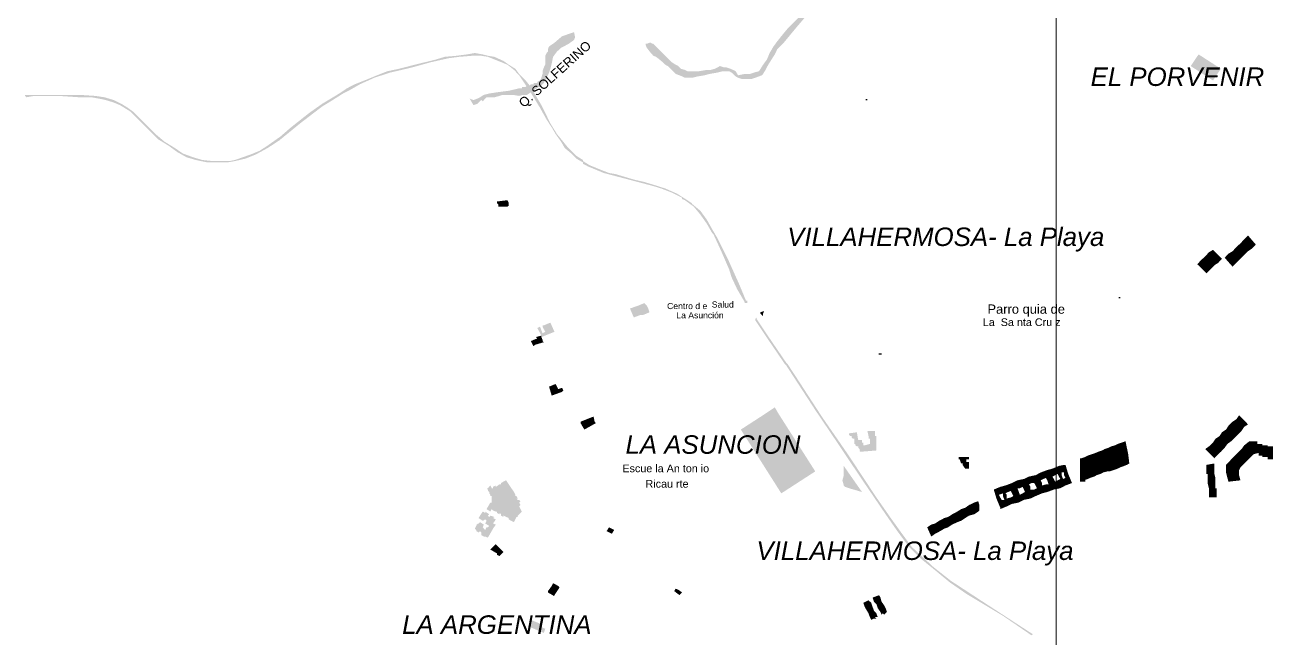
# Model space of a CAD drawing. Header units: millimetres. Extents: x -3588 to 75209, y -3737 to 38254.
# Drawn here: x 26777 to 28074, y 3999 to 4636 of the extents above; entities that cross this region are included whole.
import ezdxf

# ---------------------------------------------------------------- set-up
doc = ezdxf.new("R2010")
doc.units = ezdxf.units.MM
for name, color, linetype in [('H', 250, 'Continuous'), ('P', 253, 'Continuous'), ('T', 7, 'Continuous')]:
    doc.layers.add(name, color=color, linetype=linetype)

msp = doc.modelspace()

# ---------------------------------------------------------------- hatches: boundary and pattern name
at = {"layer": 'H', "linetype": 'Continuous'}
for points in [[(27844.298, 4964.743), (27844.298, 4956.565), (27840.345, 4952.612), (27836.104, 4948.659), (27832.151, 4945.826), (27830.743, 4941.889), (27828.198, 4940.465), (27826.79, 4937.648), (27822.565, 4933.695), (27820.021, 4928.334), (27817.188, 4925.501), (27815.78, 4922.685), (27814.659, 4920.14), (27811.827, 4917.323), (27810.418, 4914.779), (27807.874, 4913.371), (27807.874, 4911.962), (27806.465, 4910.554), (27805.057, 4909.13), (27802.24, 4908.009), (27801.104, 4906.601), (27796.863, 4903.768), (27794.335, 4901.24), (27791.502, 4896.999), (27791.502, 4895.59), (27790.094, 4894.454), (27790.094, 4891.638), (27788.685, 4887.685), (27788.685, 4886.276), (27787.549, 4883.444), (27787.549, 4880.915), (27787.549, 4879.491), (27787.549, 4875.266), (27787.549, 4872.721), (27787.549, 4869.904), (27788.685, 4868.48), (27790.094, 4864.527), (27790.094, 4861.711), (27794.335, 4856.349), (27795.455, 4852.396), (27796.863, 4850.988), (27798.287, 4849.58), (27798.287, 4848.155), (27799.696, 4847.035), (27799.696, 4842.794), (27799.696, 4838.841), (27799.696, 4836.025), (27799.696, 4833.48), (27799.696, 4829.255), (27799.696, 4825.302), (27798.287, 4823.878), (27796.863, 4821.061), (27794.335, 4818.517), (27792.91, 4817.108), (27790.094, 4817.108), (27788.685, 4815.7), (27783.324, 4813.155), (27781.916, 4811.747), (27779.371, 4810.339), (27776.538, 4808.93), (27772.586, 4808.93), (27757.638, 4804.977), (27752.261, 4802.145), (27748.036, 4800.736), (27744.083, 4799.616), (27740.13, 4796.784), (27735.889, 4795.375), (27730.528, 4791.422), (27726.575, 4788.606), (27722.35, 4784.653), (27716.989, 4779.291), (27713.036, 4773.642), (27710.203, 4771.098), (27706.25, 4768.281), (27703.433, 4765.736), (27699.481, 4762.904), (27695.24, 4760.087), (27691.287, 4758.967), (27687.062, 4756.134), (27684.517, 4754.726), (27683.109, 4753.317), (27681.7, 4752.181), (27681.7, 4750.773), (27680.292, 4749.365), (27680.292, 4747.956), (27679.156, 4746.532), (27676.339, 4745.412), (27674.915, 4745.412), (27674.915, 4744.003), (27672.386, 4742.579), (27670.962, 4741.171), (27668.145, 4738.642), (27665.601, 4735.809), (27664.192, 4732.993), (27662.784, 4732.993), (27659.967, 4731.856), (27656.014, 4729.04), (27653.182, 4727.631), (27649.229, 4725.087), (27647.821, 4725.087), (27647.821, 4723.679), (27646.412, 4722.254), (27646.412, 4720.846), (27646.412, 4718.317), (27645.276, 4714.076), (27645.276, 4710.123), (27645.276, 4705.882), (27645.276, 4704.762), (27645.276, 4703.354), (27643.868, 4701.93), (27642.459, 4699.113), (27641.051, 4697.993), (27638.506, 4696.568), (27635.69, 4696.568), (27634.265, 4696.568), (27628.904, 4696.568), (27626.088, 4696.568), (27623.543, 4697.993), (27622.135, 4697.993), (27620.726, 4699.113), (27619.318, 4700.521), (27619.318, 4701.93), (27618.182, 4705.882), (27616.773, 4711.532), (27616.773, 4714.076), (27615.365, 4716.893), (27613.941, 4722.254), (27611.412, 4726.207), (27609.988, 4727.631), (27609.988, 4729.04), (27608.579, 4729.04), (27604.627, 4730.448), (27601.81, 4730.448), (27600.402, 4730.448), (27598.993, 4729.04), (27597.857, 4727.631), (27596.449, 4726.207), (27595.04, 4725.087), (27593.616, 4723.679), (27592.208, 4719.438), (27591.087, 4716.893), (27588.255, 4711.532), (27585.438, 4705.882), (27584.302, 4700.521), (27582.894, 4696.568), (27582.894, 4695.16), (27584.302, 4693.752), (27584.302, 4692.343), (27585.438, 4691.207), (27586.846, 4689.799), (27589.663, 4688.39), (27593.616, 4685.558), (27597.857, 4683.029), (27600.402, 4680.196), (27601.81, 4677.668), (27603.218, 4676.244), (27603.218, 4673.427), (27603.218, 4672.019), (27603.218, 4669.474), (27603.218, 4668.066), (27603.218, 4665.233), (27600.402, 4662.704), (27597.857, 4657.343), (27595.04, 4653.102), (27586.846, 4643.788), (27578.669, 4634.186), (27571.883, 4626.008), (27565.113, 4617.814), (27558.344, 4611.044), (27557.208, 4608.5), (27555.799, 4605.683), (27549.014, 4594.945), (27546.197, 4589.583), (27543.652, 4585.358), (27542.244, 4583.934), (27539.427, 4582.814), (27535.475, 4581.406), (27531.234, 4579.981), (27528.689, 4579.981), (27527.281, 4579.981), (27524.464, 4579.981), (27523.328, 4579.981), (27521.919, 4579.981), (27517.694, 4581.406), (27515.15, 4582.814), (27510.909, 4586.767), (27508.364, 4588.175), (27505.548, 4588.175), (27504.139, 4588.175), (27501.595, 4588.175), (27496.233, 4586.767), (27488.04, 4585.358), (27482.678, 4583.934), (27475.909, 4582.814), (27470.259, 4581.406), (27464.898, 4581.406), (27462.354, 4581.406), (27459.537, 4582.814), (27456.72, 4583.934), (27452.767, 4585.358), (27449.935, 4588.175), (27447.39, 4590.72), (27444.573, 4593.536), (27442.029, 4594.945), (27437.804, 4598.898), (27432.443, 4603.139), (27429.61, 4604.259), (27427.065, 4607.092), (27422.84, 4612.453), (27421.704, 4615.269), (27421.704, 4616.694), (27422.84, 4616.694), (27425.657, 4617.814), (27427.065, 4617.814), (27428.49, 4616.694), (27429.61, 4616.694), (27431.018, 4615.269), (27433.851, 4612.453), (27437.804, 4608.5), (27442.029, 4604.259), (27444.573, 4601.73), (27448.814, 4597.489), (27452.767, 4594.945), (27455.584, 4593.536), (27458.129, 4590.72), (27462.354, 4589.583), (27464.898, 4588.175), (27467.715, 4588.175), (27471.668, 4588.175), (27477.045, 4588.175), (27485.223, 4589.583), (27489.464, 4589.583), (27493.417, 4590.72), (27496.233, 4592.128), (27498.778, 4593.536), (27503.003, 4592.128), (27505.548, 4592.128), (27509.789, 4590.72), (27512.317, 4589.583), (27515.15, 4588.175), (27517.694, 4583.934), (27524.464, 4585.358), (27530.113, 4585.358), (27534.066, 4586.767), (27539.427, 4588.175), (27543.652, 4594.945), (27547.605, 4600.306), (27550.438, 4607.092), (27554.391, 4613.861), (27558.344, 4619.222), (27562.569, 4624.584), (27569.338, 4632.777), (27584.302, 4647.741), (27589.663, 4654.511), (27592.208, 4659.872), (27593.616, 4661.28), (27595.04, 4664.113), (27595.04, 4666.657), (27596.449, 4669.474), (27596.449, 4672.019), (27595.04, 4674.835), (27593.616, 4676.244), (27592.208, 4678.788), (27589.663, 4681.605), (27585.438, 4684.437), (27581.485, 4686.982), (27578.669, 4688.39), (27578.669, 4689.799), (27577.532, 4691.207), (27577.532, 4693.752), (27577.532, 4697.993), (27577.532, 4701.93), (27580.077, 4708.715), (27582.894, 4712.668), (27585.438, 4716.893), (27586.846, 4720.846), (27589.663, 4726.207), (27592.208, 4729.04), (27593.616, 4730.448), (27595.04, 4731.856), (27596.449, 4732.993), (27597.857, 4732.993), (27600.402, 4734.401), (27603.218, 4734.401), (27607.171, 4734.401), (27611.412, 4732.993), (27612.532, 4732.993), (27613.941, 4730.448), (27615.365, 4727.631), (27618.182, 4725.087), (27620.726, 4716.893), (27623.543, 4712.668), (27623.543, 4708.715), (27624.951, 4707.307), (27624.951, 4704.762), (27626.088, 4703.354), (27626.088, 4701.93), (27628.904, 4700.521), (27630.313, 4699.113), (27631.737, 4699.113), (27632.857, 4699.113), (27635.69, 4700.521), (27638.506, 4701.93), (27639.643, 4703.354), (27641.051, 4704.762), (27642.459, 4705.882), (27642.459, 4708.715), (27642.459, 4710.123), (27642.459, 4712.668), (27642.459, 4715.485), (27642.459, 4719.438), (27643.868, 4722.254), (27645.276, 4723.679), (27645.276, 4725.087), (27647.821, 4727.631), (27650.637, 4729.04), (27653.182, 4730.448), (27654.59, 4731.856), (27657.423, 4732.993), (27659.967, 4734.401), (27662.784, 4737.218), (27664.192, 4738.642), (27666.737, 4741.171), (27668.145, 4744.003), (27670.962, 4745.412), (27672.386, 4746.532), (27674.915, 4749.365), (27674.915, 4752.181), (27676.339, 4752.181), (27677.748, 4753.317), (27679.156, 4753.317), (27681.7, 4756.134), (27683.109, 4757.542), (27684.517, 4758.967), (27685.925, 4760.087), (27687.062, 4760.087), (27688.47, 4761.495), (27691.287, 4764.328), (27692.711, 4765.736), (27695.24, 4766.857), (27700.617, 4769.689), (27703.433, 4772.506), (27707.386, 4776.459), (27714.156, 4784.653), (27716.989, 4787.181), (27720.942, 4791.422), (27725.167, 4793.967), (27727.711, 4796.784), (27733.36, 4800.736), (27737.313, 4802.145), (27741.266, 4804.977), (27746.9, 4807.506), (27752.261, 4808.93), (27761.591, 4811.747), (27771.177, 4814.292), (27776.538, 4815.7), (27777.963, 4815.7), (27779.371, 4817.108), (27783.324, 4819.941), (27784.732, 4819.941), (27786.141, 4819.941), (27790.094, 4821.061), (27791.502, 4821.061), (27792.91, 4821.061), (27792.91, 4822.469), (27792.91, 4825.302), (27794.335, 4829.255), (27795.455, 4830.663), (27796.863, 4833.48), (27795.455, 4840.266), (27794.335, 4845.627), (27792.91, 4848.155), (27791.502, 4852.396), (27790.094, 4854.941), (27787.549, 4857.758), (27786.141, 4860.59), (27783.324, 4868.48), (27783.324, 4869.904), (27783.324, 4872.721), (27783.324, 4875.266), (27783.324, 4879.491), (27783.324, 4882.035), (27783.324, 4884.852), (27784.732, 4887.685), (27784.732, 4890.229), (27786.141, 4893.046), (27787.549, 4894.454), (27787.549, 4895.59), (27788.685, 4896.999), (27790.094, 4899.815), (27792.91, 4903.768), (27795.455, 4906.601), (27796.863, 4908.009), (27799.696, 4909.13), (27801.104, 4910.554), (27802.24, 4911.962), (27803.649, 4911.962), (27805.057, 4913.371), (27806.465, 4914.779), (27809.01, 4917.323), (27809.01, 4918.732), (27810.418, 4920.14), (27811.827, 4921.564), (27813.235, 4924.093), (27813.235, 4925.501), (27814.659, 4926.926), (27815.78, 4928.334), (27815.78, 4929.454), (27815.78, 4932.287), (27817.188, 4933.695), (27818.612, 4935.104), (27820.021, 4937.648), (27821.429, 4940.465), (27822.565, 4941.889), (27821.429, 4943.009), (27821.429, 4944.418), (27822.565, 4945.826), (27823.973, 4947.25), (27825.382, 4949.779), (27826.79, 4949.779), (27828.198, 4951.203), (27829.335, 4952.612), (27832.151, 4955.428), (27834.984, 4957.973), (27838.937, 4960.79), (27840.345, 4962.214), (27844.298, 4964.743), (27844.298, 4964.743)], [(27347.191, 4628.825), (27348.311, 4623.463), (27347.191, 4620.631), (27341.542, 4616.694), (27338.997, 4615.269), (27333.636, 4612.453), (27329.395, 4608.5), (27325.442, 4603.139), (27324.033, 4596.369), (27322.625, 4590.72), (27321.217, 4586.767), (27320.081, 4583.934), (27318.672, 4581.406), (27317.264, 4578.573), (27315.856, 4576.044), (27313.311, 4573.212), (27311.903, 4571.803), (27310.494, 4571.803), (27298.348, 4563.609), (27295.531, 4563.609), (27294.123, 4563.609), (27290.17, 4562.489), (27283.384, 4563.609), (27279.431, 4563.609), (27275.206, 4563.609), (27272.662, 4563.609), (27269.845, 4562.489), (27264.468, 4561.081), (27260.243, 4561.081), (27256.29, 4561.081), (27254.881, 4559.657), (27252.337, 4556.84), (27250.929, 4558.248), (27248.096, 4555.72), (27246.688, 4554.295), (27242.735, 4552.887), (27238.782, 4559.657), (27242.735, 4558.248), (27246.688, 4559.657), (27249.52, 4561.081), (27253.473, 4563.609), (27259.106, 4565.034), (27268.421, 4566.442), (27279.431, 4567.85), (27290.17, 4570.395), (27291.578, 4570.395), (27292.986, 4570.395), (27292.986, 4571.803), (27294.123, 4571.803), (27295.531, 4571.803), (27296.939, 4571.803), (27298.348, 4573.212), (27299.756, 4573.212), (27300.892, 4573.212), (27302.3, 4574.62), (27303.709, 4574.62), (27305.117, 4574.62), (27305.117, 4576.044), (27306.541, 4576.044), (27307.662, 4576.044), (27309.07, 4576.044), (27309.07, 4577.165), (27311.903, 4578.573), (27313.311, 4581.406), (27314.447, 4585.358), (27314.447, 4588.175), (27315.856, 4592.128), (27317.264, 4594.945), (27317.264, 4600.306), (27317.264, 4604.259), (27318.672, 4607.092), (27320.081, 4608.5), (27320.081, 4611.044), (27321.217, 4613.861), (27326.866, 4617.814), (27334.772, 4624.584), (27338.997, 4626.008), (27347.191, 4628.825), (27347.191, 4628.825)], [(26795.591, 4562.489), (26786.005, 4562.489), (26778.099, 4561.081), (26776.674, 4562.489), (26776.674, 4563.609), (26778.099, 4563.609), (26784.868, 4563.609), (26794.183, 4563.609), (26811.963, 4563.609), (26833.424, 4563.609), (26849.795, 4562.489), (26859.398, 4561.081), (26868.712, 4558.248), (26876.89, 4554.295), (26883.675, 4550.07), (26889.037, 4546.117), (26897.214, 4537.923), (26912.178, 4522.96), (26921.492, 4515.07), (26932.503, 4508.285), (26940.697, 4502.635), (26951.419, 4498.682), (26961.021, 4495.866), (26971.744, 4494.745), (26979.922, 4494.745), (26989.252, 4494.745), (26994.885, 4495.866), (27002.791, 4498.682), (27010.985, 4501.515), (27020.571, 4505.468), (27028.765, 4510.829), (27042.32, 4520.431), (27053.043, 4529.746), (27071.959, 4544.709), (27085.498, 4554.295), (27103.294, 4565.034), (27111.2, 4570.395), (27119.378, 4574.62), (27132.933, 4579.981), (27142.519, 4583.934), (27153.258, 4588.175), (27165.389, 4590.72), (27181.76, 4594.945), (27203.494, 4600.306), (27212.824, 4603.139), (27225.243, 4604.259), (27235.965, 4605.683), (27244.143, 4607.092), (27252.337, 4605.683), (27257.698, 4604.259), (27264.468, 4603.139), (27273.798, 4598.898), (27279.431, 4594.945), (27286.217, 4590.72), (27290.17, 4585.358), (27296.939, 4578.573), (27302.3, 4571.803), (27307.662, 4562.489), (27313.311, 4552.887), (27322.625, 4533.971), (27329.395, 4522.96), (27340.405, 4509.421), (27344.358, 4505.468), (27349.719, 4500.107), (27356.505, 4495.866), (27356.505, 4494.745), (27363.275, 4490.504), (27372.877, 4486.552), (27383.599, 4482.311), (27390.369, 4481.19), (27409.285, 4475.541), (27420.296, 4472.996), (27429.61, 4470.18), (27442.029, 4466.227), (27454.176, 4460.866), (27464.898, 4454.096), (27469.139, 4451.263), (27470.259, 4449.855), (27478.453, 4443.085), (27485.223, 4433.771), (27490.584, 4424.169), (27496.233, 4414.567), (27506.956, 4393.122), (27519.103, 4366.012), (27525.872, 4349.64), (27527.281, 4349.64), (27527.281, 4348.231), (27527.281, 4347.095), (27525.872, 4347.095), (27524.464, 4347.095), (27524.464, 4348.231), (27516.558, 4361.787), (27510.909, 4373.917), (27508.364, 4382.111), (27500.186, 4401.012), (27491.992, 4418.808), (27490.584, 4420.216), (27485.223, 4429.53), (27478.453, 4439.133), (27471.668, 4447.31), (27462.354, 4454.096), (27459.537, 4455.216), (27459.537, 4456.625), (27448.814, 4461.986), (27437.804, 4466.227), (27429.61, 4468.771), (27424.249, 4470.18), (27408.165, 4474.421), (27378.238, 4482.311), (27364.683, 4487.96), (27361.866, 4489.096), (27356.505, 4491.913), (27356.505, 4493.321), (27349.719, 4497.274), (27344.358, 4502.635), (27337.589, 4508.285), (27333.636, 4515.07), (27327.986, 4522.96), (27324.033, 4529.746), (27318.672, 4537.923), (27311.903, 4550.07), (27303.709, 4563.609), (27295.531, 4576.044), (27290.17, 4583.934), (27284.792, 4589.583), (27278.023, 4594.945), (27268.421, 4598.898), (27257.698, 4603.139), (27250.929, 4604.259), (27241.326, 4604.259), (27227.771, 4603.139), (27217.049, 4601.73), (27198.132, 4597.489), (27178.944, 4592.128), (27168.221, 4589.583), (27156.075, 4586.767), (27139.703, 4581.406), (27124.739, 4574.62), (27115.425, 4569.259), (27107.247, 4565.034), (27096.509, 4558.248), (27085.498, 4551.479), (27074.776, 4543.285), (27062.645, 4533.971), (27040.896, 4516.19), (27028.765, 4508.285), (27016.346, 4501.515), (27005.624, 4497.274), (26994.885, 4494.745), (26986.707, 4493.321), (26977.105, 4493.321), (26966.382, 4493.321), (26954.236, 4495.866), (26944.649, 4498.682), (26935.047, 4504.06), (26925.733, 4510.829), (26914.723, 4517.599), (26904, 4528.609), (26895.806, 4536.515), (26886.492, 4546.117), (26875.481, 4552.887), (26868.712, 4555.72), (26860.518, 4558.248), (26853.748, 4559.657), (26845.843, 4561.081), (26833.424, 4561.081), (26811.963, 4562.489), (26795.591, 4562.489), (26795.591, 4562.489)], [(28011.121, 4578.573), (27987.98, 4593.536), (27996.157, 4605.683), (28019.315, 4590.72), (28011.121, 4578.573), (28011.121, 4578.573)], [(27279.431, 4451.263), (27279.431, 4448.447), (27278.023, 4447.31), (27268.421, 4447.31), (27268.421, 4449.855), (27267.012, 4451.263), (27267.012, 4452.672), (27278.023, 4454.096), (27279.431, 4451.263), (27279.431, 4451.263)], [(28051.77, 4403.844), (28047.545, 4401.012), (28039.639, 4409.206), (28043.592, 4413.447), (28051.77, 4403.844), (28051.77, 4403.844)], [(28055.723, 4407.797), (28051.77, 4403.844), (28043.592, 4413.447), (28047.545, 4417.384), (28055.723, 4407.797), (28055.723, 4407.797)], [(28016.482, 4388.881), (28012.545, 4386.336), (28002.943, 4395.65), (28006.896, 4399.891), (28016.482, 4388.881), (28016.482, 4388.881)], [(28016.482, 4388.881), (28006.896, 4399.891), (28011.121, 4402.436), (28020.435, 4393.122), (28016.482, 4388.881), (28016.482, 4388.881)], [(28035.399, 4388.881), (28031.446, 4384.928), (28023.268, 4394.242), (28027.221, 4398.483), (28035.399, 4388.881), (28035.399, 4388.881)], [(28039.639, 4393.122), (28035.399, 4388.881), (28027.221, 4398.483), (28031.446, 4401.012), (28039.639, 4393.122), (28039.639, 4393.122)], [(28043.592, 4397.059), (28039.639, 4393.122), (28031.446, 4401.012), (28035.399, 4405.253), (28043.592, 4397.059), (28043.592, 4397.059)], [(28047.545, 4401.012), (28043.592, 4397.059), (28035.399, 4405.253), (28039.639, 4409.206), (28047.545, 4401.012), (28047.545, 4401.012)], [(28008.304, 4382.111), (28004.351, 4378.158), (27994.749, 4387.473), (27998.702, 4391.698), (28008.304, 4382.111), (28008.304, 4382.111)], [(28012.545, 4386.336), (28008.304, 4382.111), (27998.702, 4391.698), (28002.943, 4395.65), (28012.545, 4386.336), (28012.545, 4386.336)], [(27425.657, 4337.509), (27418.887, 4334.676), (27416.071, 4334.676), (27409.285, 4332.148), (27405.332, 4341.462), (27413.526, 4344.279), (27420.296, 4347.095), (27422.84, 4344.279), (27424.249, 4341.462), (27425.657, 4337.509), (27425.657, 4337.509)], [(27566.522, 4283.304), (27549.014, 4308.99), (27535.475, 4329.315), (27535.475, 4330.723), (27536.883, 4332.148), (27536.883, 4330.723), (27550.438, 4310.399), (27567.93, 4284.713), (27569.338, 4283.304), (27580.077, 4266.933), (27604.627, 4229.1), (27631.737, 4189.875), (27661.376, 4144.984), (27676.339, 4123.523), (27687.062, 4108.576), (27698.072, 4093.612), (27714.156, 4078.649), (27719.805, 4073.288), (27726.575, 4067.926), (27738.722, 4058.324), (27769.769, 4037.999), (27823.973, 4002.711), (27822.565, 4001.575), (27792.91, 4021.9), (27754.805, 4044.769), (27737.313, 4056.916), (27722.35, 4069.335), (27707.386, 4081.466), (27695.24, 4093.612), (27683.109, 4109.984), (27670.962, 4127.476), (27645.276, 4165.309), (27620.726, 4202.006), (27597.857, 4235.885), (27567.93, 4281.896), (27566.522, 4283.304), (27566.522, 4283.304)], [(27543.652, 4333.268), (27540.836, 4336.085), (27540.836, 4337.509), (27544.789, 4338.917), (27543.652, 4336.085), (27543.652, 4334.676), (27543.652, 4333.268), (27543.652, 4333.268)], [(27311.903, 4322.546), (27311.903, 4322.546), (27314.447, 4315.76), (27317.264, 4317.184), (27314.447, 4322.546), (27314.447, 4323.954), (27315.856, 4323.954), (27322.625, 4326.77), (27326.866, 4317.184), (27313.311, 4311.823), (27313.311, 4313.231), (27309.07, 4321.137), (27311.903, 4322.546), (27311.903, 4322.546), (27314.447, 4322.546), (27311.903, 4322.546), (27311.903, 4322.546)], [(27306.541, 4303.629), (27305.117, 4302.221), (27302.3, 4307.582), (27309.07, 4310.399), (27307.662, 4311.823), (27313.311, 4313.231), (27313.311, 4311.823), (27314.447, 4308.99), (27314.447, 4307.582), (27315.856, 4306.446), (27306.541, 4303.629), (27306.541, 4303.629)], [(27336.18, 4256.21), (27334.772, 4254.786), (27324.033, 4250.849), (27321.217, 4260.163), (27327.986, 4262.98), (27330.819, 4257.618), (27334.772, 4259.027), (27336.18, 4256.21), (27336.18, 4256.21)], [(27367.516, 4220.922), (27357.913, 4215.561), (27353.96, 4222.33), (27353.96, 4223.739), (27367.516, 4229.1), (27368.636, 4223.739), (27370.044, 4222.33), (27367.516, 4220.922), (27367.516, 4220.922)], [(27543.652, 4230.524), (27555.799, 4238.702), (27559.752, 4231.932), (27597.857, 4172.079), (27562.569, 4149.225), (27520.511, 4215.561), (27543.652, 4230.524), (27543.652, 4230.524)], [(28047.545, 4220.922), (28043.592, 4218.377), (28035.399, 4226.283), (28038.231, 4230.524), (28047.545, 4220.922), (28047.545, 4220.922)], [(28033.99, 4207.367), (28030.037, 4203.414), (28020.435, 4212.728), (28024.676, 4215.561), (28033.99, 4207.367), (28033.99, 4207.367)], [(28036.807, 4210.199), (28033.99, 4207.367), (28024.676, 4215.561), (28027.221, 4219.514), (28036.807, 4210.199), (28036.807, 4210.199)], [(28040.76, 4214.136), (28036.807, 4210.199), (28027.221, 4219.514), (28031.446, 4223.739), (28040.76, 4214.136), (28040.76, 4214.136)], [(28043.592, 4218.377), (28040.76, 4214.136), (28031.446, 4223.739), (28035.399, 4226.283), (28043.592, 4218.377), (28043.592, 4218.377)], [(27661.376, 4193.812), (27643.868, 4192.403), (27645.276, 4192.403), (27643.868, 4193.812), (27643.868, 4195.236), (27642.459, 4196.644), (27642.459, 4198.053), (27641.051, 4198.053), (27639.643, 4199.189), (27639.643, 4200.597), (27638.506, 4200.597), (27638.506, 4202.006), (27638.506, 4205.958), (27637.098, 4205.958), (27635.69, 4207.367), (27635.69, 4208.775), (27634.265, 4208.775), (27632.857, 4210.199), (27632.857, 4211.608), (27641.051, 4212.728), (27642.459, 4204.822), (27646.412, 4204.822), (27646.412, 4202.006), (27647.821, 4202.006), (27647.821, 4199.189), (27649.229, 4199.189), (27654.59, 4200.597), (27654.59, 4205.958), (27653.182, 4205.958), (27653.182, 4208.775), (27652.062, 4214.136), (27659.967, 4214.136), (27659.967, 4208.775), (27661.376, 4208.775), (27661.376, 4199.189), (27661.376, 4193.812), (27661.376, 4193.812)], [(27920.236, 4189.875), (27917.403, 4188.45), (27916.283, 4188.45), (27912.042, 4200.597), (27916.283, 4202.006), (27920.236, 4189.875), (27920.236, 4189.875)], [(27923.052, 4189.875), (27920.236, 4189.875), (27916.283, 4202.006), (27920.236, 4203.414), (27923.052, 4189.875), (27923.052, 4189.875)], [(28019.315, 4192.403), (28016.482, 4189.875), (28006.896, 4198.053), (28011.121, 4202.006), (28019.315, 4192.403), (28019.315, 4192.403)], [(28023.268, 4196.644), (28019.315, 4192.403), (28011.121, 4202.006), (28013.665, 4205.958), (28023.268, 4196.644), (28023.268, 4196.644)], [(28026.084, 4200.597), (28023.268, 4196.644), (28013.665, 4205.958), (28017.906, 4208.775), (28026.084, 4200.597), (28026.084, 4200.597)], [(28030.037, 4203.414), (28026.084, 4200.597), (28017.906, 4208.775), (28020.435, 4212.728), (28030.037, 4203.414), (28030.037, 4203.414)], [(28053.195, 4189.875), (28043.592, 4199.189), (28048.954, 4203.414), (28051.77, 4203.414), (28053.195, 4189.875), (28053.195, 4189.875)], [(28057.132, 4200.597), (28058.556, 4191.283), (28053.195, 4189.875), (28051.77, 4203.414), (28057.132, 4203.414), (28057.132, 4200.597), (28057.132, 4200.597)], [(27889.173, 4177.728), (27887.764, 4177.728), (27886.356, 4176.32), (27880.995, 4188.45), (27884.948, 4189.875), (27889.173, 4177.728), (27889.173, 4177.728)], [(27893.126, 4178.864), (27890.309, 4178.864), (27889.173, 4177.728), (27884.948, 4189.875), (27889.173, 4191.283), (27893.126, 4178.864), (27893.126, 4178.864)], [(27895.958, 4180.273), (27894.534, 4180.273), (27893.126, 4178.864), (27889.173, 4191.283), (27891.717, 4192.403), (27895.958, 4180.273), (27895.958, 4180.273)], [(27899.911, 4181.681), (27897.078, 4181.681), (27895.958, 4180.273), (27891.717, 4192.403), (27895.958, 4193.812), (27899.911, 4181.681), (27899.911, 4181.681)], [(27902.728, 4183.089), (27901.319, 4183.089), (27899.911, 4181.681), (27895.958, 4193.812), (27898.487, 4195.236), (27902.728, 4183.089), (27902.728, 4183.089)], [(27906.681, 4184.497), (27903.864, 4183.089), (27902.728, 4183.089), (27898.487, 4195.236), (27902.728, 4196.644), (27906.681, 4184.497), (27906.681, 4184.497)], [(27909.497, 4185.634), (27908.089, 4184.497), (27906.681, 4184.497), (27902.728, 4196.644), (27905.272, 4198.053), (27909.497, 4185.634), (27909.497, 4185.634)], [(27913.45, 4187.042), (27910.634, 4185.634), (27909.497, 4185.634), (27905.272, 4198.053), (27909.497, 4199.189), (27913.45, 4187.042), (27913.45, 4187.042)], [(27916.283, 4188.45), (27914.859, 4187.042), (27913.45, 4187.042), (27909.497, 4199.189), (27912.042, 4200.597), (27916.283, 4188.45), (27916.283, 4188.45)], [(27924.189, 4180.273), (27921.644, 4178.864), (27917.403, 4188.45), (27920.236, 4189.875), (27923.052, 4189.875), (27924.189, 4180.273), (27924.189, 4180.273)], [(28016.482, 4189.875), (28012.545, 4185.634), (28002.943, 4195.236), (28006.896, 4198.053), (28016.482, 4189.875), (28016.482, 4189.875)], [(28046.409, 4183.089), (28042.184, 4178.864), (28033.99, 4188.45), (28036.807, 4191.283), (28046.409, 4183.089), (28046.409, 4183.089)], [(28048.954, 4185.634), (28046.409, 4183.089), (28036.807, 4191.283), (28040.76, 4195.236), (28048.954, 4185.634), (28048.954, 4185.634)], [(28053.195, 4189.875), (28048.954, 4185.634), (28040.76, 4195.236), (28043.592, 4199.189), (28053.195, 4189.875), (28053.195, 4189.875)], [(28062.509, 4199.189), (28062.509, 4188.45), (28058.556, 4188.45), (28058.556, 4191.283), (28057.132, 4200.597), (28062.509, 4200.597), (28062.509, 4199.189), (28062.509, 4199.189)], [(28067.87, 4198.053), (28067.87, 4187.042), (28062.509, 4187.042), (28062.509, 4188.45), (28062.509, 4199.189), (28067.87, 4199.189), (28067.87, 4198.053), (28067.87, 4198.053)], [(28073.519, 4184.497), (28067.87, 4184.497), (28067.87, 4187.042), (28067.87, 4198.053), (28073.519, 4198.053), (28073.519, 4184.497), (28073.519, 4184.497)], [(27646.412, 4150.634), (27632.857, 4154.587), (27628.904, 4155.995), (27627.496, 4157.403), (27626.088, 4162.764), (27627.496, 4168.126), (27627.496, 4174.911), (27627.496, 4176.32), (27627.496, 4177.728), (27646.412, 4150.634), (27646.412, 4150.634)], [(27753.685, 4174.911), (27750.852, 4178.864), (27750.852, 4180.273), (27749.444, 4180.273), (27748.036, 4184.497), (27746.9, 4184.497), (27746.9, 4187.042), (27757.638, 4187.042), (27757.638, 4184.497), (27754.805, 4184.497), (27754.805, 4181.681), (27757.638, 4181.681), (27757.638, 4176.32), (27757.638, 4174.911), (27753.685, 4174.911), (27753.685, 4174.911)], [(27853.884, 4170.958), (27853.884, 4168.126), (27851.068, 4166.717), (27849.659, 4169.55), (27847.115, 4168.126), (27845.706, 4174.911), (27844.298, 4174.911), (27851.068, 4177.728), (27851.068, 4176.32), (27853.884, 4170.958), (27853.884, 4170.958)], [(27857.837, 4178.864), (27860.67, 4169.55), (27856.429, 4168.126), (27856.429, 4170.958), (27853.884, 4170.958), (27851.068, 4176.32), (27851.068, 4177.728), (27856.429, 4178.864), (27857.837, 4178.864), (27857.837, 4178.864)], [(27879.586, 4174.911), (27876.754, 4173.487), (27874.209, 4172.079), (27872.801, 4172.079), (27872.801, 4185.634), (27874.209, 4185.634), (27879.586, 4174.911), (27879.586, 4174.911)], [(27882.403, 4174.911), (27880.995, 4174.911), (27879.586, 4174.911), (27874.209, 4185.634), (27878.162, 4187.042), (27882.403, 4174.911), (27882.403, 4174.911)], [(27886.356, 4176.32), (27883.539, 4176.32), (27882.403, 4174.911), (27878.162, 4187.042), (27880.995, 4188.45), (27886.356, 4176.32), (27886.356, 4176.32)], [(27887.764, 4166.717), (27883.539, 4165.309), (27880.995, 4174.911), (27882.403, 4174.911), (27883.539, 4176.32), (27887.764, 4166.717), (27887.764, 4166.717)], [(27890.309, 4168.126), (27887.764, 4166.717), (27883.539, 4176.32), (27886.356, 4176.32), (27887.764, 4177.728), (27890.309, 4168.126), (27890.309, 4168.126)], [(27894.534, 4169.55), (27890.309, 4168.126), (27887.764, 4177.728), (27889.173, 4177.728), (27890.309, 4178.864), (27894.534, 4169.55), (27894.534, 4169.55)], [(27897.078, 4170.958), (27894.534, 4169.55), (27890.309, 4178.864), (27893.126, 4178.864), (27894.534, 4180.273), (27897.078, 4170.958), (27897.078, 4170.958)], [(27901.319, 4172.079), (27897.078, 4170.958), (27894.534, 4180.273), (27895.958, 4180.273), (27897.078, 4181.681), (27901.319, 4172.079), (27901.319, 4172.079)], [(27903.864, 4172.079), (27901.319, 4172.079), (27897.078, 4181.681), (27899.911, 4181.681), (27901.319, 4183.089), (27903.864, 4172.079), (27903.864, 4172.079)], [(27908.089, 4173.487), (27903.864, 4172.079), (27901.319, 4183.089), (27902.728, 4183.089), (27903.864, 4183.089), (27908.089, 4173.487), (27908.089, 4173.487)], [(27912.042, 4174.911), (27908.089, 4173.487), (27903.864, 4183.089), (27906.681, 4184.497), (27908.089, 4184.497), (27912.042, 4174.911), (27912.042, 4174.911)], [(27914.859, 4176.32), (27912.042, 4174.911), (27908.089, 4184.497), (27909.497, 4185.634), (27910.634, 4185.634), (27914.859, 4176.32), (27914.859, 4176.32)], [(27918.811, 4177.728), (27914.859, 4176.32), (27910.634, 4185.634), (27913.45, 4187.042), (27914.859, 4187.042), (27918.811, 4177.728), (27918.811, 4177.728)], [(27921.644, 4178.864), (27918.811, 4177.728), (27914.859, 4187.042), (27916.283, 4188.45), (27917.403, 4188.45), (27921.644, 4178.864), (27921.644, 4178.864)], [(28012.545, 4174.911), (28004.351, 4174.911), (28004.351, 4178.864), (28012.545, 4180.273), (28012.545, 4174.911), (28012.545, 4174.911)], [(28039.639, 4176.32), (28038.231, 4173.487), (28024.676, 4178.864), (28030.037, 4184.497), (28039.639, 4176.32), (28039.639, 4176.32)], [(28038.231, 4173.487), (28024.676, 4170.958), (28024.676, 4178.864), (28038.231, 4173.487), (28038.231, 4173.487)], [(28042.184, 4178.864), (28039.639, 4176.32), (28030.037, 4184.497), (28033.99, 4188.45), (28042.184, 4178.864), (28042.184, 4178.864)], [(27814.659, 4164.173), (27817.188, 4154.587), (27814.659, 4153.162), (27813.235, 4155.995), (27810.418, 4154.587), (27807.874, 4161.356), (27807.874, 4162.764), (27814.659, 4164.173), (27814.659, 4164.173)], [(27821.429, 4155.995), (27817.188, 4154.587), (27814.659, 4164.173), (27820.021, 4166.717), (27820.021, 4165.309), (27822.565, 4159.948), (27820.021, 4158.539), (27821.429, 4155.995), (27821.429, 4155.995)], [(27826.79, 4168.126), (27829.335, 4158.539), (27826.79, 4157.403), (27825.382, 4159.948), (27822.565, 4159.948), (27820.021, 4165.309), (27820.021, 4166.717), (27826.79, 4168.126), (27826.79, 4168.126)], [(27833.56, 4159.948), (27829.335, 4158.539), (27826.79, 4168.126), (27832.151, 4170.958), (27834.984, 4164.173), (27832.151, 4162.764), (27833.56, 4159.948), (27833.56, 4159.948)], [(27838.937, 4172.079), (27841.754, 4162.764), (27838.937, 4162.764), (27837.513, 4165.309), (27834.984, 4164.173), (27832.151, 4170.958), (27838.937, 4173.487), (27838.937, 4172.079), (27838.937, 4172.079)], [(27845.706, 4164.173), (27841.754, 4162.764), (27838.937, 4172.079), (27838.937, 4173.487), (27844.298, 4174.911), (27845.706, 4174.911), (27847.115, 4168.126), (27844.298, 4166.717), (27845.706, 4164.173), (27845.706, 4164.173)], [(27845.706, 4153.162), (27841.754, 4162.764), (27845.706, 4164.173), (27847.115, 4161.356), (27849.659, 4162.764), (27851.068, 4155.995), (27852.476, 4154.587), (27845.706, 4153.162), (27845.706, 4153.162)], [(27851.068, 4155.995), (27849.659, 4162.764), (27852.476, 4164.173), (27851.068, 4166.717), (27853.884, 4168.126), (27855.309, 4164.173), (27857.837, 4157.403), (27852.476, 4154.587), (27851.068, 4155.995), (27851.068, 4155.995)], [(27864.623, 4159.948), (27857.837, 4157.403), (27855.309, 4164.173), (27857.837, 4165.309), (27856.429, 4168.126), (27860.67, 4169.55), (27864.623, 4159.948), (27864.623, 4159.948)], [(27872.801, 4161.356), (27878.45, 4161.356), (27878.45, 4172.367), (27872.801, 4172.367), (27872.801, 4161.356)], [(27880.995, 4164.173), (27876.754, 4162.764), (27874.209, 4172.079), (27876.754, 4173.487), (27880.995, 4164.173), (27880.995, 4164.173)], [(27883.539, 4165.309), (27880.995, 4164.173), (27876.754, 4173.487), (27879.586, 4174.911), (27880.995, 4174.911), (27883.539, 4165.309), (27883.539, 4165.309)], [(28004.063, 4169.262), (28012.545, 4169.262), (28012.545, 4174.911), (28004.063, 4174.911), (28004.063, 4169.262)], [(28013.665, 4165.309), (28005.488, 4164.173), (28005.488, 4169.55), (28012.545, 4169.55), (28013.665, 4165.309), (28013.665, 4165.309)], [(28013.665, 4159.948), (28005.488, 4159.948), (28005.488, 4164.173), (28013.665, 4165.309), (28013.665, 4159.948), (28013.665, 4159.948)], [(28038.231, 4168.126), (28026.084, 4165.309), (28024.676, 4170.958), (28038.231, 4173.487), (28038.231, 4168.126), (28038.231, 4168.126)], [(28039.639, 4162.764), (28027.221, 4161.356), (28026.084, 4165.309), (28038.231, 4168.126), (28039.639, 4162.764), (28039.639, 4162.764)], [(27260.243, 4130.309), (27261.651, 4132.837), (27263.059, 4131.429), (27265.892, 4130.309), (27267.012, 4130.309), (27267.012, 4128.901), (27269.845, 4127.476), (27269.845, 4128.901), (27271.253, 4127.476), (27271.253, 4126.068), (27273.798, 4124.66), (27273.798, 4126.068), (27279.431, 4123.523), (27279.431, 4122.115), (27281.976, 4120.707), (27284.792, 4119.298), (27287.337, 4124.66), (27288.745, 4124.66), (27288.745, 4126.068), (27290.17, 4127.476), (27291.578, 4128.901), (27292.986, 4130.309), (27290.17, 4135.67), (27291.578, 4137.078), (27290.17, 4139.623), (27291.578, 4141.031), (27290.17, 4142.44), (27288.745, 4142.44), (27287.337, 4143.848), (27288.745, 4143.848), (27287.337, 4146.393), (27286.217, 4146.393), (27286.217, 4147.801), (27284.792, 4150.634), (27276.614, 4162.764), (27273.798, 4161.356), (27271.253, 4159.948), (27271.253, 4158.539), (27269.845, 4158.539), (27267.012, 4157.403), (27268.421, 4157.403), (27265.892, 4155.995), (27265.892, 4157.403), (27263.059, 4155.995), (27263.059, 4154.587), (27261.651, 4154.587), (27260.243, 4157.403), (27257.698, 4154.587), (27256.29, 4154.587), (27257.698, 4153.162), (27257.698, 4151.754), (27259.106, 4150.634), (27259.106, 4149.225), (27260.243, 4147.801), (27260.243, 4146.393), (27261.651, 4146.393), (27261.651, 4139.623), (27264.468, 4139.623), (27265.892, 4138.215), (27267.012, 4138.215), (27269.845, 4137.078), (27268.421, 4135.67), (27271.253, 4135.67), (27272.662, 4134.262), (27275.206, 4132.837), (27278.023, 4132.837), (27278.023, 4131.429), (27279.431, 4130.309), (27284.792, 4132.837), (27284.792, 4134.262), (27286.217, 4135.67), (27284.792, 4135.67), (27283.384, 4135.67), (27281.976, 4138.215), (27283.384, 4138.215), (27281.976, 4141.031), (27280.567, 4142.44), (27279.431, 4143.848), (27276.614, 4146.393), (27278.023, 4146.393), (27275.206, 4153.162), (27264.468, 4144.984), (27264.468, 4139.623), (27261.651, 4139.623), (27260.243, 4139.623), (27256.29, 4132.837), (27260.243, 4130.309), (27260.243, 4130.309)], [(27787.549, 4143.848), (27786.141, 4143.848), (27783.324, 4153.162), (27790.094, 4155.995), (27790.094, 4154.587), (27792.91, 4149.225), (27788.685, 4147.801), (27790.094, 4144.984), (27787.549, 4143.848), (27787.549, 4143.848)], [(27790.094, 4155.995), (27795.455, 4157.403), (27798.287, 4150.634), (27795.455, 4149.225), (27796.863, 4147.801), (27792.91, 4146.393), (27792.91, 4149.225), (27790.094, 4154.587), (27790.094, 4155.995), (27790.094, 4155.995)], [(27802.24, 4159.948), (27805.057, 4150.634), (27802.24, 4149.225), (27801.104, 4151.754), (27798.287, 4150.634), (27795.455, 4157.403), (27802.24, 4159.948), (27802.24, 4159.948)], [(27809.01, 4139.623), (27802.24, 4138.215), (27801.104, 4144.984), (27803.649, 4146.393), (27802.24, 4149.225), (27805.057, 4150.634), (27809.01, 4141.031), (27809.01, 4139.623), (27809.01, 4139.623)], [(27809.01, 4151.754), (27805.057, 4150.634), (27802.24, 4159.948), (27807.874, 4162.764), (27807.874, 4161.356), (27810.418, 4154.587), (27807.874, 4154.587), (27809.01, 4151.754), (27809.01, 4151.754)], [(27809.01, 4151.754), (27810.418, 4147.801), (27813.235, 4149.225), (27814.659, 4142.44), (27809.01, 4139.623), (27809.01, 4141.031), (27805.057, 4150.634), (27809.01, 4151.754), (27809.01, 4151.754)], [(27814.659, 4142.44), (27813.235, 4149.225), (27815.78, 4150.634), (27814.659, 4153.162), (27817.188, 4154.587), (27821.429, 4144.984), (27821.429, 4143.848), (27814.659, 4142.44), (27814.659, 4142.44)], [(27821.429, 4144.984), (27817.188, 4154.587), (27821.429, 4155.995), (27821.429, 4153.162), (27825.382, 4153.162), (27826.79, 4146.393), (27821.429, 4143.848), (27821.429, 4144.984), (27821.429, 4144.984)], [(27826.79, 4146.393), (27825.382, 4153.162), (27828.198, 4154.587), (27826.79, 4157.403), (27829.335, 4158.539), (27833.56, 4149.225), (27826.79, 4146.393), (27826.79, 4146.393)], [(27833.56, 4149.225), (27829.335, 4158.539), (27833.56, 4159.948), (27833.56, 4157.403), (27837.513, 4158.539), (27838.937, 4151.754), (27838.937, 4150.634), (27833.56, 4149.225), (27833.56, 4149.225)], [(27838.937, 4151.754), (27837.513, 4158.539), (27840.345, 4158.539), (27838.937, 4162.764), (27841.754, 4162.764), (27845.706, 4153.162), (27838.937, 4150.634), (27838.937, 4151.754), (27838.937, 4151.754)], [(28013.665, 4154.587), (28006.896, 4154.587), (28005.488, 4159.948), (28013.665, 4159.948), (28013.665, 4154.587), (28013.665, 4154.587)], [(28006.896, 4148.937), (28015.074, 4148.937), (28015.074, 4154.587), (28006.896, 4154.587), (28006.896, 4148.937)], [(28015.074, 4144.984), (28006.896, 4144.984), (28006.896, 4149.225), (28015.074, 4150.634), (28015.074, 4144.984), (28015.074, 4144.984)], [(27762.999, 4127.476), (27757.638, 4126.068), (27753.685, 4134.262), (27757.638, 4137.078), (27762.999, 4127.476), (27762.999, 4127.476)], [(27767.224, 4130.309), (27762.999, 4127.476), (27757.638, 4137.078), (27762.999, 4139.623), (27767.224, 4130.309), (27767.224, 4130.309)], [(27767.224, 4130.309), (27762.999, 4139.623), (27767.224, 4141.031), (27768.361, 4137.078), (27768.361, 4131.429), (27767.224, 4130.309), (27767.224, 4130.309)], [(27790.094, 4144.984), (27791.502, 4142.44), (27794.335, 4142.44), (27796.863, 4135.67), (27790.094, 4132.837), (27790.094, 4134.262), (27786.141, 4143.848), (27787.549, 4143.848), (27790.094, 4144.984), (27790.094, 4144.984)], [(27796.863, 4147.801), (27796.863, 4143.848), (27801.104, 4144.984), (27802.24, 4138.215), (27796.863, 4135.67), (27794.335, 4142.44), (27792.91, 4146.393), (27796.863, 4147.801), (27796.863, 4147.801)], [(27265.892, 4116.754), (27263.059, 4112.513), (27257.698, 4103.199), (27254.881, 4104.335), (27253.473, 4104.335), (27250.929, 4105.743), (27250.929, 4108.576), (27249.52, 4109.984), (27248.096, 4108.576), (27245.567, 4109.984), (27245.567, 4111.104), (27244.143, 4112.513), (27246.688, 4117.89), (27246.688, 4116.754), (27249.52, 4119.298), (27253.473, 4116.754), (27252.337, 4113.937), (27254.881, 4111.104), (27256.29, 4113.937), (27257.698, 4113.937), (27259.106, 4115.345), (27254.881, 4117.89), (27256.29, 4120.707), (27254.881, 4122.115), (27252.337, 4120.707), (27248.096, 4123.523), (27249.52, 4126.068), (27252.337, 4130.309), (27254.881, 4128.901), (27254.881, 4130.309), (27259.106, 4127.476), (27257.698, 4126.068), (27259.106, 4124.66), (27260.243, 4126.068), (27264.468, 4124.66), (27263.059, 4123.523), (27265.892, 4122.115), (27263.059, 4117.89), (27265.892, 4116.754), (27265.892, 4116.754)], [(27740.13, 4116.754), (27735.889, 4113.937), (27731.936, 4123.523), (27735.889, 4124.66), (27740.13, 4116.754), (27740.13, 4116.754)], [(27745.491, 4119.298), (27740.13, 4116.754), (27735.889, 4124.66), (27740.13, 4127.476), (27745.491, 4119.298), (27745.491, 4119.298)], [(27749.444, 4120.707), (27745.491, 4119.298), (27740.13, 4127.476), (27745.491, 4130.309), (27749.444, 4120.707), (27749.444, 4120.707)], [(27753.685, 4123.523), (27749.444, 4120.707), (27745.491, 4130.309), (27749.444, 4132.837), (27753.685, 4123.523), (27753.685, 4123.523)], [(27757.638, 4126.068), (27753.685, 4123.523), (27749.444, 4132.837), (27753.685, 4134.262), (27757.638, 4126.068), (27757.638, 4126.068)], [(27386.416, 4112.513), (27388.961, 4111.104), (27386.416, 4107.152), (27381.055, 4109.984), (27383.599, 4113.937), (27386.416, 4112.513), (27386.416, 4112.513)], [(27722.35, 4107.152), (27718.397, 4104.335), (27714.156, 4113.937), (27718.397, 4116.754), (27722.35, 4107.152), (27722.35, 4107.152)], [(27727.711, 4109.984), (27722.35, 4107.152), (27718.397, 4116.754), (27722.35, 4117.89), (27727.711, 4109.984), (27727.711, 4109.984)], [(27731.936, 4112.513), (27727.711, 4109.984), (27722.35, 4117.89), (27726.575, 4120.707), (27731.936, 4112.513), (27731.936, 4112.513)], [(27735.889, 4113.937), (27731.936, 4112.513), (27726.575, 4120.707), (27731.936, 4123.523), (27735.889, 4113.937), (27735.889, 4113.937)], [(27265.892, 4096.429), (27272.662, 4089.659), (27273.798, 4088.251), (27269.845, 4084.01), (27267.012, 4085.418), (27267.012, 4086.827), (27260.243, 4090.78), (27265.892, 4096.429), (27265.892, 4096.429)], [(27326.866, 4043.361), (27326.866, 4042.224), (27320.081, 4046.177), (27320.081, 4047.602), (27324.033, 4052.963), (27325.442, 4055.78), (27330.819, 4052.963), (27332.227, 4051.539), (27326.866, 4043.361), (27326.866, 4043.361)], [(27451.343, 4047.602), (27452.767, 4050.13), (27455.584, 4049.01), (27459.537, 4046.177), (27456.72, 4043.361), (27451.343, 4047.602), (27451.343, 4047.602)], [(27656.014, 4035.455), (27649.229, 4031.214), (27647.821, 4035.455), (27653.182, 4037.999), (27656.014, 4035.455), (27656.014, 4035.455)], [(27657.423, 4031.214), (27650.637, 4028.685), (27649.229, 4031.214), (27656.014, 4035.455), (27657.423, 4031.214), (27657.423, 4031.214)], [(27665.601, 4040.816), (27658.831, 4036.591), (27657.423, 4040.816), (27664.192, 4043.361), (27665.601, 4040.816), (27665.601, 4040.816)], [(27666.737, 4036.591), (27661.376, 4034.047), (27658.831, 4036.591), (27665.601, 4040.816), (27666.737, 4036.591), (27666.737, 4036.591)], [(27669.554, 4032.638), (27662.784, 4029.806), (27661.376, 4034.047), (27666.737, 4036.591), (27669.554, 4032.638), (27669.554, 4032.638)], [(27658.831, 4027.277), (27653.182, 4024.444), (27650.637, 4028.685), (27657.423, 4031.214), (27658.831, 4027.277), (27658.831, 4027.277)], [(27661.376, 4024.444), (27654.59, 4020.491), (27653.182, 4024.444), (27658.831, 4027.277), (27661.376, 4024.444), (27661.376, 4024.444)], [(27654.59, 4020.491), (27661.376, 4024.444), (27662.784, 4020.491), (27659.967, 4020.491), (27661.376, 4019.083), (27658.831, 4019.083), (27656.014, 4017.675), (27654.59, 4020.491), (27654.59, 4020.491)], [(27670.962, 4029.806), (27665.601, 4025.853), (27662.784, 4029.806), (27669.554, 4032.638), (27670.962, 4029.806), (27670.962, 4029.806)], [(27665.601, 4025.853), (27670.962, 4029.806), (27672.386, 4025.853), (27670.962, 4024.444), (27669.554, 4023.036), (27668.145, 4024.444), (27666.737, 4023.036), (27665.601, 4025.853), (27665.601, 4025.853)], [(27311.903, 4013.722), (27311.903, 4010.889), (27317.264, 4008.361), (27315.856, 4004.12), (27299.756, 4010.889), (27302.3, 4017.675), (27311.903, 4013.722), (27311.903, 4013.722)]]:
    msp.add_hatch(color=256, dxfattribs=at).paths.add_polyline_path(points)

# ---------------------------------------------------------------- linework, layer by layer
at = {"layer": 'P', "const_width": 1.2}
msp.add_lwpolyline([(27848.251, -785.456), (27848.251, 8540.772)], dxfattribs=at)
at = {"layer": 'P'}
for points in [[(27651.774, 4558.536), (27650.365, 4558.536)], [(27651.774, 4558.536), (27650.365, 4558.536)], [(27914.586, 4352.472), (27913.45, 4352.472)], [(27663.904, 4294.315), (27666.737, 4294.315)]]:
    msp.add_lwpolyline(points, dxfattribs=at)

# ---------------------------------------------------------------- texts
at = {"layer": 'T', "insert": (27288.649, 4556.872), "char_height": 9.60223, "attachment_point": 1, "rotation": 42}
msp.add_mtext('{\\fArial|b0|i0|c0|p18;Q. SOLFERINO}', dxfattribs=at)
at = {"layer": 'T', "attachment_point": 1}
for s, insert, char_height in [('{\\fArial|b0|i1|c0|p18;EL PORVENIR}', (27883.987, 4592.08), 19.20446), ('{\\fArial|b0|i1|c0|p18;VILLAHERMOSA- La Playa}', (27568.714, 4425.641), 19.20446), ('{\\fArial|b0|i0|c0|p18;Centro d e}', (27443.885, 4347.223), 6.40149), ('{\\fArial|b0|i0|c0|p18;Salud}', (27490.296, 4348.824), 6.40149), ('{\\fArial|b0|i0|c0|p18;Parro quia de}', (27776.763, 4345.623), 9.60223), ('{\\fArial|b0|i0|c0|p18;La Asunción}', (27453.488, 4337.621), 6.40149), ('{\\fArial|b0|i0|c0|p18;La  Sa nta Cru z}', (27771.961, 4331.22), 8.00186), ('{\\fArial|b0|i1|c0|p18;LA ASUNCION}', (27400.675, 4209.591), 19.20446), ('{\\fArial|b0|i0|c0|p18;Escue la An ton io}', (27397.475, 4179.184), 8.00186), ('{\\fArial|b0|i0|c0|p18;Ricau rte}', (27421.48, 4163.181), 8.00186), ('{\\fArial|b0|i1|c0|p18;VILLAHERMOSA- La Playa}', (27536.707, 4099.166), 19.20446), ('{\\fArial|b0|i1|c0|p18;LA ARGENTINA}', (27168.621, 4022.348), 19.20446)]:
    msp.add_mtext(s, dxfattribs=dict(at, insert=insert, char_height=char_height))

doc.saveas('drawing.dxf')
